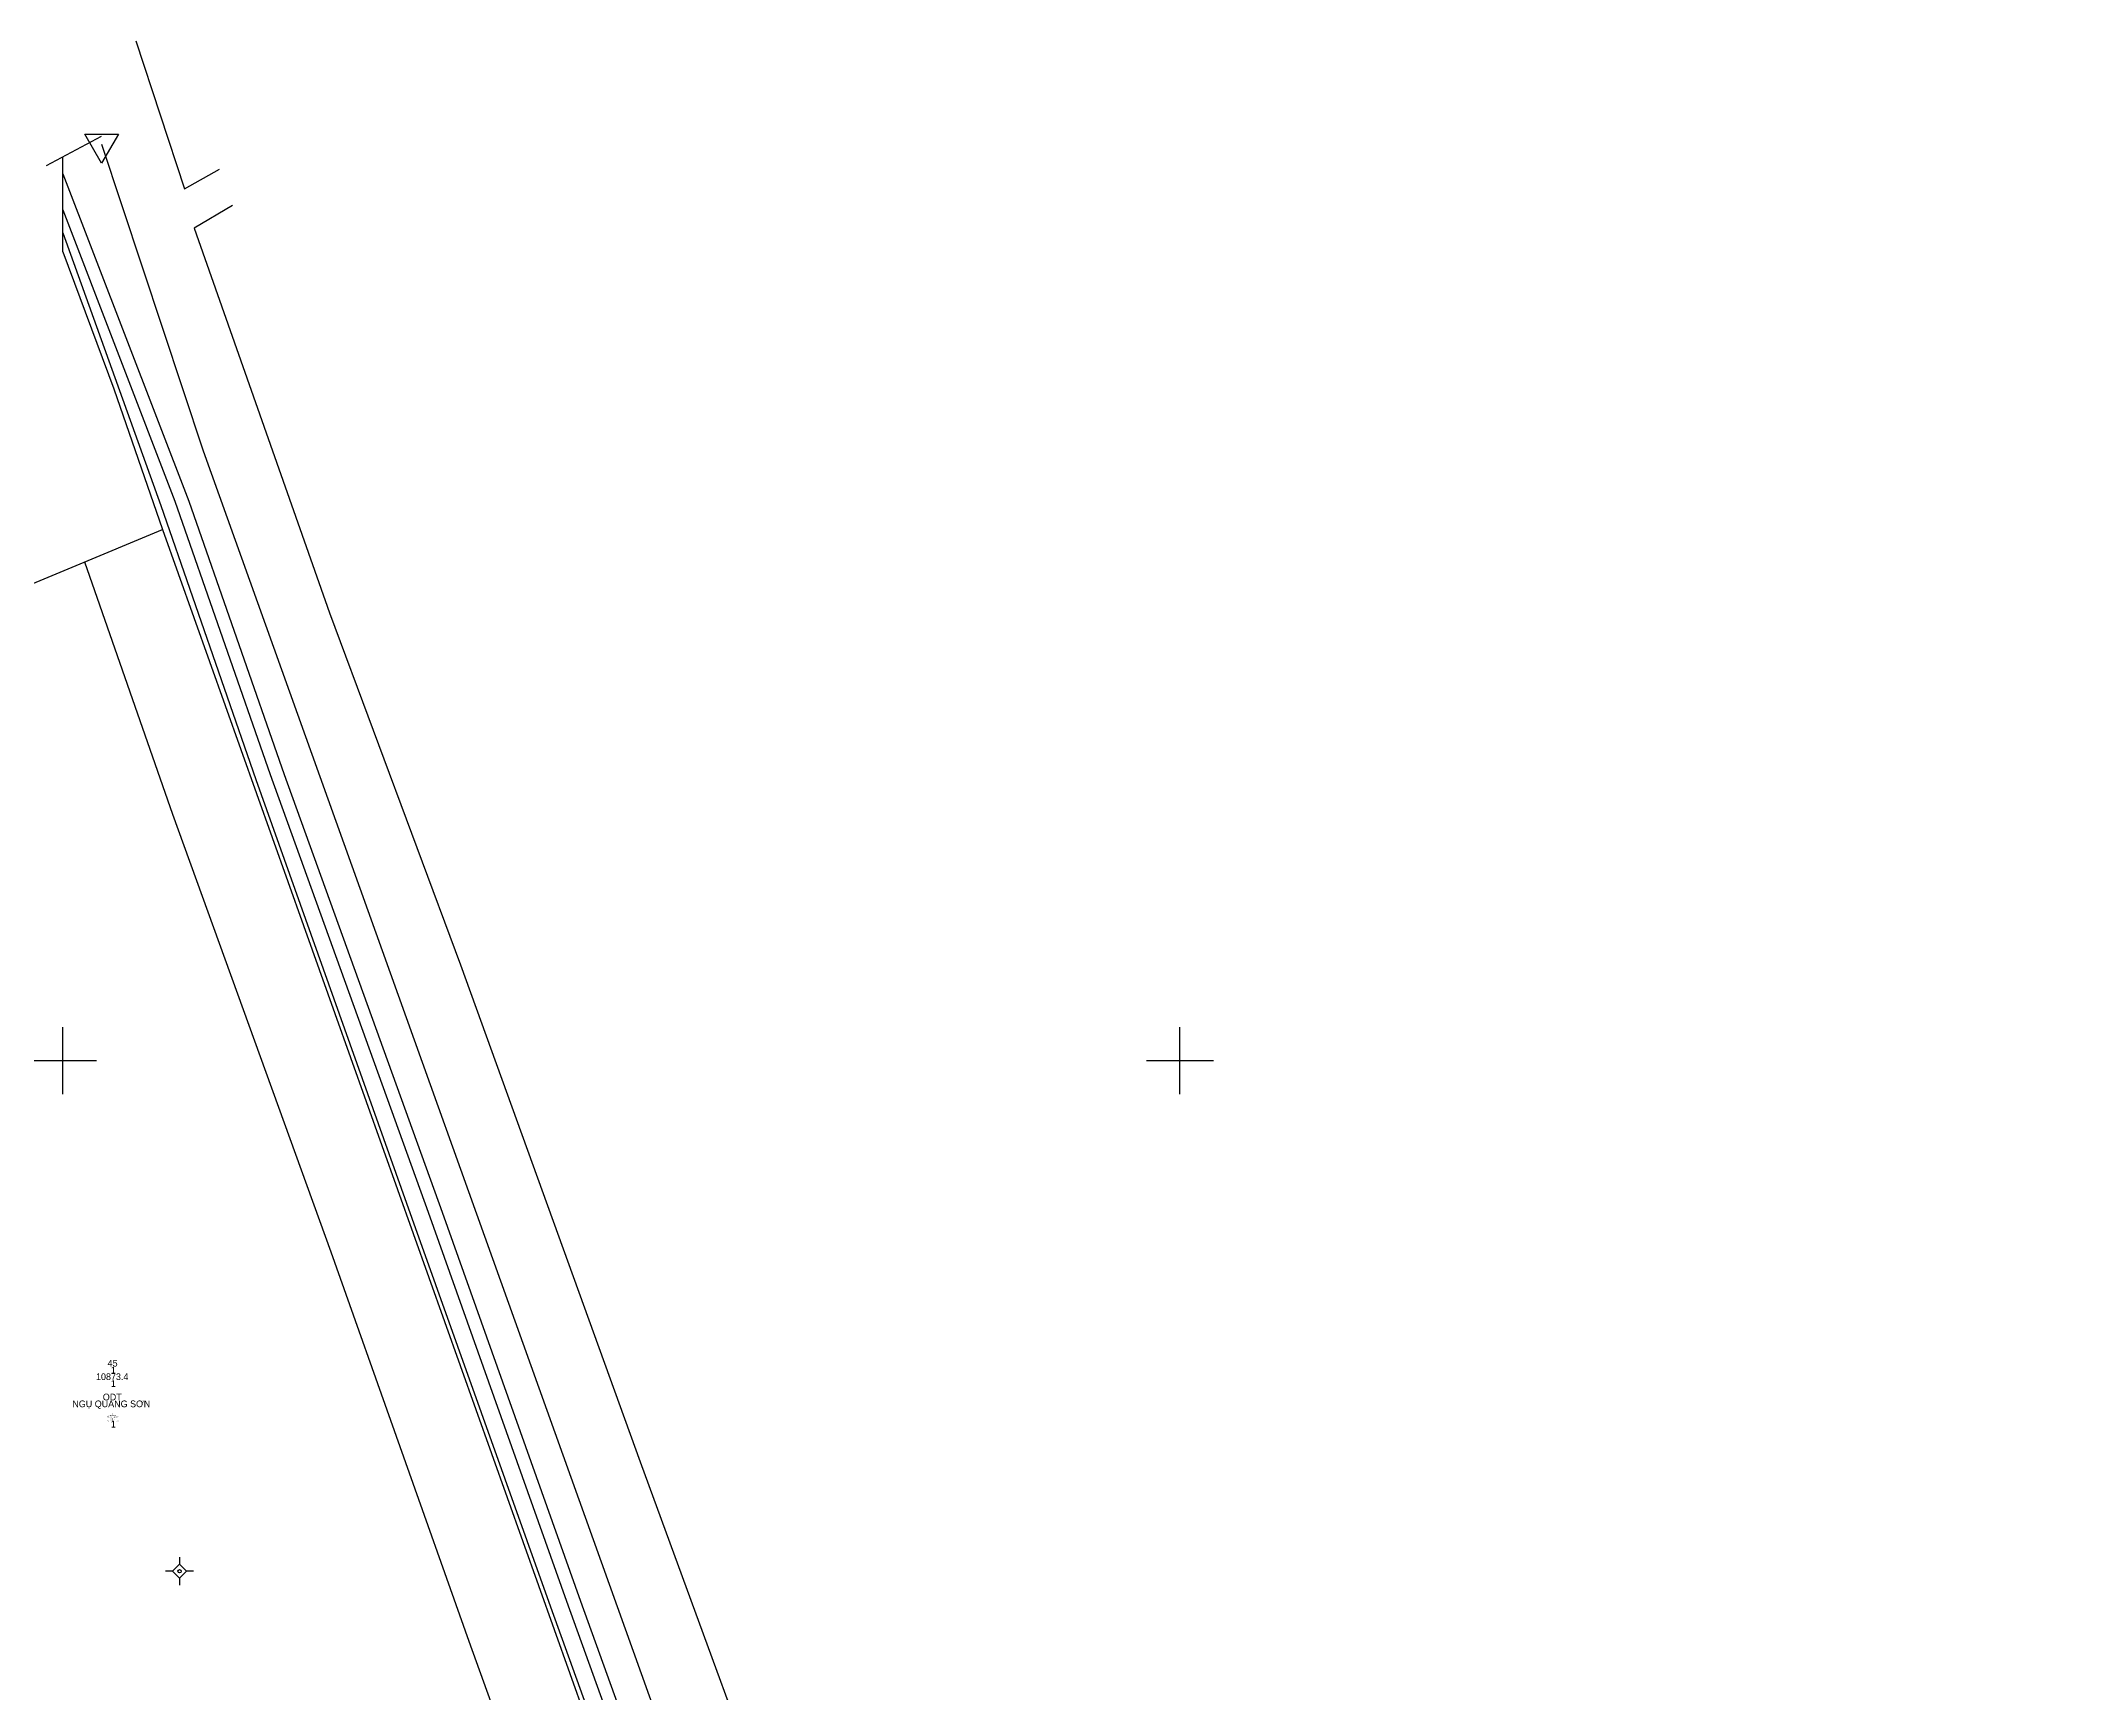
# Model space of a CAD drawing. Extents: x 549390 to 550118, y 1841759 to 1842646.
# Drawn here: x 549498 to 549680.5, y 1842143.4 to 1842291.3 of the extents above; entities that cross this region are included whole.
import ezdxf

# ---------------------------------------------------------------- set-up
doc = ezdxf.new("R2010")
doc.units = 0
for name, color, linetype in [('Level 10', 7, 'Continuous'), ('Level 11', 7, 'Continuous'), ('Level 15', 7, 'Continuous'), ('Level 17', 7, 'Continuous'), ('Level 22', 7, 'Continuous'), ('Level 23', 7, 'Continuous'), ('Level 24', 7, 'Continuous'), ('Level 31', 7, 'Continuous'), ('Level 46', 7, 'Continuous'), ('Level 50', 7, 'Continuous'), ('Level 63', 7, 'Continuous')]:
    doc.layers.add(name, color=color, linetype=linetype)

msp = doc.modelspace()

# ---------------------------------------------------------------- linework, layer by layer
at = {"layer": 'Level 10'}
msp.add_lwpolyline([(549470.33, 1842252.61), (549480.66, 1842239.02), (549484.38, 1842245.16), (549488.1, 1842249.59), (549493.07, 1842240.97), (549508.91, 1842247.55)], dxfattribs=at)
at = {"layer": 'Level 11'}
for p, q in [((549509.81, 1842154.28), (549509.19, 1842154.28)), ((549510.44, 1842154.91), (549509.81, 1842154.28)), ((549509.81, 1842154.28), (549510.44, 1842153.66)), ((549510.44, 1842155.53), (549510.44, 1842154.91)), ((549511.06, 1842154.28), (549510.44, 1842154.91)), ((549510.44, 1842153.66), (549511.06, 1842154.28)), ((549511.69, 1842154.28), (549511.06, 1842154.28)), ((549510.44, 1842153.66), (549510.44, 1842153.03))]:
    msp.add_line(p, q, dxfattribs=at)
msp.add_circle((549510.44, 1842154.28), 0.15, dxfattribs=at)
at = {"layer": 'Level 22'}
msp.add_lwpolyline([(549500, 1842279.41), (549511.26, 1842250.09), (549519.8, 1842225.63), (549533.95, 1842186.44), (549546.32, 1842151.6), (549555.48, 1842126.2), (549559.09, 1842116.52), (549563.88, 1842106.07), (549568.51, 1842098.52), (549571.89, 1842093.76), (549576.3, 1842088.61), (549583.68, 1842081.28), (549604.42, 1842064.12), (549682.1, 1842001.1), (549683.46, 1842000)], dxfattribs=at)
at = {"layer": 'Level 23'}
for points in [[(549506.54, 1842291.31), (549510.89, 1842278.06), (549514.02, 1842279.81)], [(549515.17, 1842276.56), (549511.75, 1842274.54), (549523.86, 1842240.1), (549535.6, 1842208.58), (549551.68, 1842164.08), (549566.39, 1842123.92), (549568.5, 1842125.05)], [(549500, 1842272.4), (549504.57, 1842260.16), (549508.91, 1842247.55)], [(549508.91, 1842247.55), (549552.4, 1842125.44), (549555.91, 1842116.04), (549561, 1842104.87), (549565.59, 1842097.35), (549568.97, 1842092.61), (549572.68, 1842088.19), (549578.66, 1842082.04), (549588.07, 1842073.85)]]:
    msp.add_lwpolyline(points, dxfattribs=at)
at = {"layer": 'Level 24'}
for p, q in [((549500, 1842276.17), (549500, 1842280.91)), ((549500, 1842274.11), (549500, 1842276.17)), ((549500, 1842272.4), (549500, 1842274.11))]:
    msp.add_line(p, q, dxfattribs=at)
at = {"layer": 'Level 31'}
for points in [[(549500, 1842276.17), (549510.01, 1842250.09), (549518.55, 1842225.63), (549532.7, 1842186.44), (549545.07, 1842151.6), (549554.23, 1842126.2), (549557.84, 1842116.52), (549562.63, 1842106.07), (549567.26, 1842098.52), (549570.64, 1842093.76), (549575.05, 1842088.61), (549582.43, 1842081.28), (549603.17, 1842064.12), (549680.85, 1842001.1), (549682.21, 1842000)], [(549500, 1842274.11), (549508.75, 1842249.71), (549517.28, 1842225.17), (549531.23, 1842185.89), (549543.65, 1842151.1), (549552.84, 1842125.62), (549556.3, 1842116.19), (549561.41, 1842105.2), (549565.92, 1842097.56), (549569.29, 1842092.8), (549573.81, 1842087.56), (549581.32, 1842080.19), (549602.42, 1842062.84), (549679.67, 1842000)]]:
    msp.add_lwpolyline(points, dxfattribs=at)
at = {"layer": 'Level 46'}
msp.add_line((549503.41, 1842282.73), (549498.49, 1842280.1), dxfattribs=at)
msp.add_lwpolyline([(549501.96, 1842282.94), (549504.96, 1842282.94), (549503.46, 1842280.34)], close=True, dxfattribs=at)
msp.add_lwpolyline([(549503.46, 1842282.06), (549512.54, 1842254.6), (549555.91, 1842133.55), (549566.36, 1842109.43), (549580.99, 1842088.64), (549590.34, 1842080.72), (549689.33, 1842000), (549743.71, 1841954.97), (549807, 1841900)], dxfattribs=at)
at = {"layer": 'Level 50'}
msp.add_lwpolyline([(549501.93, 1842244.65), (549509.81, 1842222.08), (549523.97, 1842182.87), (549536.33, 1842148.03), (549545.52, 1842122.55), (549549.29, 1842112.45), (549554.51, 1842101.07), (549559.66, 1842092.67), (549563.52, 1842087.23), (549568.52, 1842081.39), (549576.55, 1842073.42), (549597.7, 1842055.92), (549598.11, 1842055.59)], dxfattribs=at)
at = {"layer": 'Level 63'}
for points in [[(549500, 1842197), (549500, 1842203)], [(549600, 1842197), (549600, 1842203)], [(549497, 1842200), (549503, 1842200)], [(549597, 1842200), (549603, 1842200)]]:
    msp.add_lwpolyline(points, dxfattribs=at)

# ---------------------------------------------------------------- texts
at = {"layer": 'Level 15'}
for s, p in [('Hoàng Thị Thanh', (549503.92, 1842167.7)), ('Ngô Quang Sơn', (549503.97, 1842168.06)), ('ODT+CLN', (549504.1, 1842168.18)), ('Khối 1', (549504.25, 1842167.94)), ('Khối 1', (549504.25, 1842167.82)), ('1', (549504.42, 1842168.3))]:
    msp.add_text(s, height=0.1, dxfattribs=at).set_placement(p)
at = {"layer": 'Level 17'}
for s, p in [('45', (549504, 1842172.61)), ('1', (549504.29, 1842172)), ('10873.4', (549502.96, 1842171.4)), ('1', (549504.29, 1842170.79)), ('NGỤ QUANG SƠN', (549500.84, 1842168.97)), ('ODT', (549503.57, 1842169.58)), ('1', (549504.29, 1842167.15))]:
    msp.add_text(s, height=0.6, dxfattribs=at).set_placement(p)

doc.saveas('drawing.dxf')
